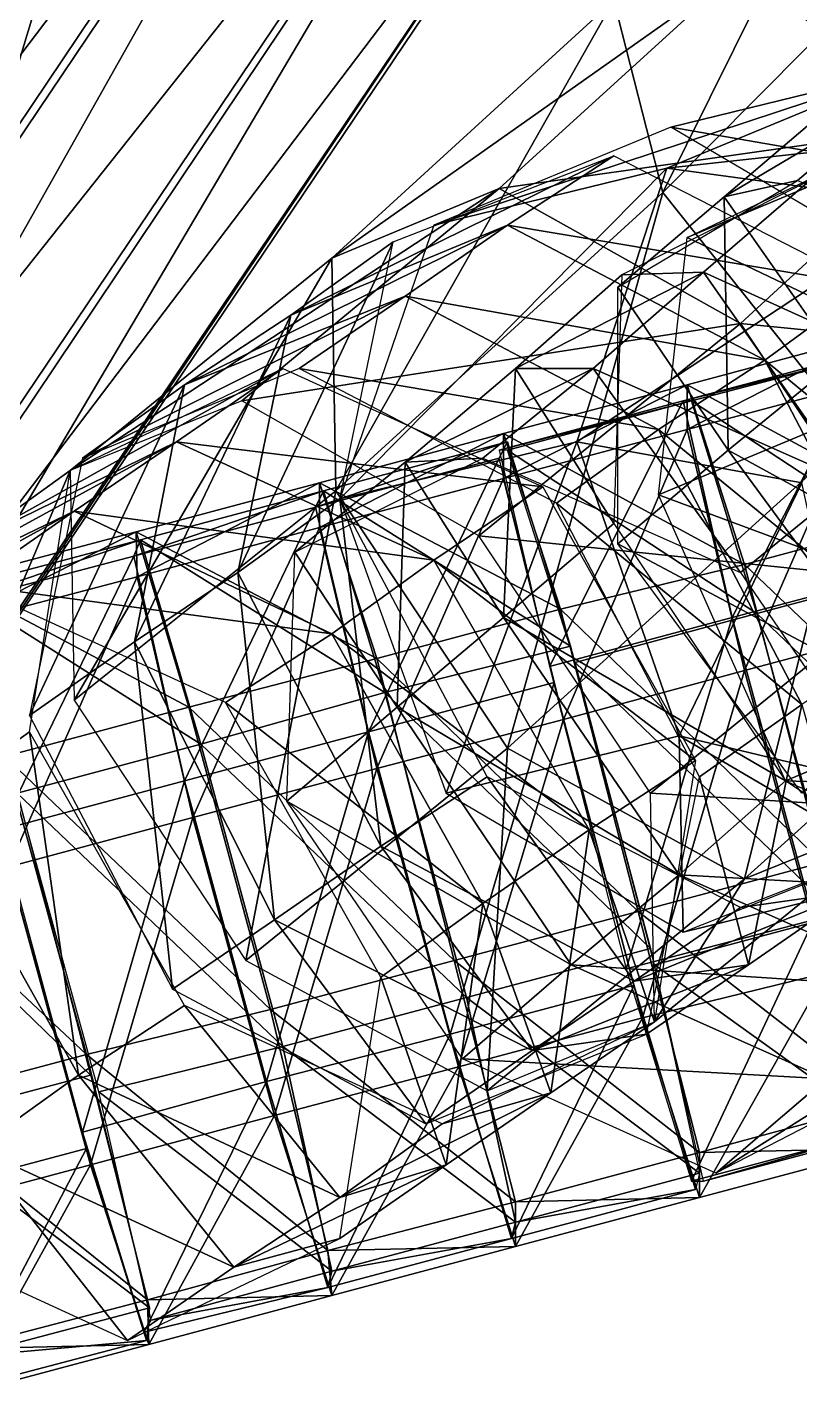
# Model space of a CAD drawing. Extents: x -6.8 to 6.8, y -29 to 29.
# Drawn here: x -0.739 to -0.266, y 22.79 to 23.626 of the extents above; entities that cross this region are included whole.
import ezdxf

# ---------------------------------------------------------------- set-up
doc = ezdxf.new("R2010")
doc.units = 0

msp = doc.modelspace()

# ---------------------------------------------------------------- linework, layer by layer
at = {"layer": 'flower_stems1', "color": 3}
for points in [[(-0.34997, 23.52484, -6.43994), (-0.20495, 23.81732, -6.32244), (-0.37994, 23.64233, -6.28991)], [(-0.34997, 23.52484, -6.43994), (-0.14495, 23.73156, -6.47991), (-0.20495, 23.81732, -6.32244)], [(-0.23242, 23.37731, -6.47491), (-0.14495, 23.73156, -6.47991), (-0.34997, 23.52484, -6.43994)], [(-0.30493, 23.65979, -6.11492), (-0.03747, 23.70233, -6.03247), (-0.16894, 23.56732, -6.01495)], [(-0.55242, 23.4848, -6.20245), (-0.37994, 23.64233, -6.28991), (-0.30493, 23.65979, -6.11492)], [(-0.55242, 23.4848, -6.20245), (-0.30493, 23.65979, -6.11492), (-0.44995, 23.52734, -6.04791)], [(-0.44995, 23.52734, -6.04791), (-0.30493, 23.65979, -6.11492), (-0.16894, 23.56732, -6.01495)], [(-0.54992, 23.34234, -6.32995), (-0.37994, 23.64233, -6.28991), (-0.55242, 23.4848, -6.20245)], [(-0.54992, 23.34234, -6.32995), (-0.34997, 23.52484, -6.43994), (-0.37994, 23.64233, -6.28991)], [(-0.48992, 23.50482, -6.34741), (-0.20245, 23.59979, -6.43743), (-0.34497, 23.56481, -6.23492)], [(-0.48992, 23.50482, -6.34741), (-0.34747, 23.53979, -6.55017), (-0.20245, 23.59979, -6.43743)], [(-0.34747, 23.53979, -6.55017), (-0.02746, 23.57482, -6.69244), (-0.20245, 23.59979, -6.43743)], [(-0.34497, 23.56481, -6.23492), (-0.20245, 23.59979, -6.43743), (-0.05743, 23.51483, -6.34991)], [(-0.20245, 23.58734, -5.54742), (-0.24493, 23.57983, -5.32745), (-0.31243, 23.52233, -5.40496)], [(-0.26745, 23.53228, -5.62493), (-0.20245, 23.58734, -5.54742), (-0.31243, 23.52233, -5.40496)], [(-0.11242, 23.46978, -5.71246), (-0.20245, 23.58734, -5.54742), (-0.26745, 23.53228, -5.62493)], [(-0.34747, 23.53979, -6.55017), (-0.18243, 23.51733, -6.78991), (-0.02746, 23.57482, -6.69244)], [(-0.22991, 23.5473, -5.60491), (-0.14996, 23.57482, -5.30218), (-0.33496, 23.49731, -5.45245)], [(-0.33496, 23.49731, -5.45245), (-0.14996, 23.57482, -5.30218), (-0.16717, 23.41729, -5.19744)], [(-0.31243, 23.52233, -5.40496), (-0.24493, 23.57983, -5.32745), (-0.24243, 23.4223, -5.21496)], [(-0.44995, 23.52734, -6.04791), (-0.16894, 23.56732, -6.01495), (-0.30242, 23.44482, -5.95495)], [(-0.34497, 23.56481, -6.23492), (-0.05743, 23.51483, -6.34991), (-0.19995, 23.47955, -6.14746)], [(-0.30242, 23.44482, -5.95495), (-0.16894, 23.56732, -6.01495), (-0.05242, 23.41979, -6.05194)], [(-0.57745, 23.44982, -6.22741), (-0.51495, 23.49481, -6.3142), (-0.37994, 23.5473, -6.18743)], [(-0.57745, 23.44982, -6.22741), (-0.37994, 23.5473, -6.18743), (-0.44494, 23.50482, -6.09991)], [(-0.44494, 23.50482, -6.09991), (-0.37994, 23.5473, -6.18743), (-0.22497, 23.46807, -6.11242)], [(-0.54742, 23.33734, -6.41741), (-0.34747, 23.53979, -6.55017), (-0.48992, 23.50482, -6.34741)], [(-0.54742, 23.33734, -6.41741), (-0.40246, 23.37231, -6.61993), (-0.34747, 23.53979, -6.55017)], [(-0.40246, 23.37231, -6.61993), (-0.18243, 23.51733, -6.78991), (-0.34747, 23.53979, -6.55017)], [(-0.26745, 23.53228, -5.62493), (-0.31243, 23.52233, -5.40496), (-0.37744, 23.46704, -5.48242)], [(-0.32495, 23.47607, -5.70996), (-0.25994, 23.53228, -5.63244), (-0.37493, 23.47454, -5.48992)], [(-0.16796, 23.40484, -5.79418), (-0.25994, 23.53228, -5.63244), (-0.32495, 23.47607, -5.70996)], [(-0.71246, 23.35479, -6.06146), (-0.44995, 23.52734, -6.04791), (-0.60742, 23.39733, -5.90496)], [(-0.71246, 23.35479, -6.06146), (-0.55242, 23.4848, -6.20245), (-0.44995, 23.52734, -6.04791)], [(-0.60742, 23.39733, -5.90496), (-0.44995, 23.52734, -6.04791), (-0.30242, 23.44482, -5.95495)], [(-0.44494, 23.18481, -6.35742), (-0.34997, 23.52484, -6.43994), (-0.54992, 23.34234, -6.32995)], [(-0.44494, 23.18481, -6.35742), (-0.23242, 23.37731, -6.47491), (-0.34997, 23.52484, -6.43994)], [(-0.37744, 23.46704, -5.48242), (-0.31243, 23.52233, -5.40496), (-0.30993, 23.3673, -5.29376)], [(-0.31243, 23.52233, -5.40496), (-0.24243, 23.4223, -5.21496), (-0.30993, 23.3673, -5.29376)], [(-0.40246, 23.37231, -6.61993), (-0.26495, 23.34729, -6.82495), (-0.18243, 23.51733, -6.78991)], [(-0.64245, 23.40728, -6.13995), (-0.57745, 23.44982, -6.22741), (-0.44494, 23.50482, -6.09991)], [(-0.64245, 23.40728, -6.13995), (-0.44494, 23.50482, -6.09991), (-0.50744, 23.46154, -6.01245)], [(-0.50744, 23.46154, -6.01245), (-0.44494, 23.50482, -6.09991), (-0.28747, 23.4223, -6.02496)], [(-0.44494, 23.50482, -6.09991), (-0.22497, 23.46807, -6.11242), (-0.28747, 23.4223, -6.02496)], [(-0.33496, 23.49731, -5.45245), (-0.16717, 23.41729, -5.19744), (-0.35247, 23.33984, -5.34741)], [(-0.60992, 23.29229, -6.32995), (-0.51495, 23.49481, -6.3142), (-0.57745, 23.44982, -6.22741)], [(-0.60992, 23.29229, -6.32995), (-0.54742, 23.33734, -6.41741), (-0.51495, 23.49481, -6.3142)], [(-0.70996, 23.21429, -6.18994), (-0.55242, 23.4848, -6.20245), (-0.71246, 23.35479, -6.06146)], [(-0.70996, 23.21429, -6.18994), (-0.54992, 23.34234, -6.32995), (-0.55242, 23.4848, -6.20245)], [(-0.39245, 23.41729, -5.78741), (-0.32495, 23.47607, -5.70996), (-0.43994, 23.41729, -5.56744)], [(-0.32495, 23.47607, -5.70996), (-0.37493, 23.47454, -5.48992), (-0.43994, 23.41729, -5.56744)], [(-0.43994, 23.41729, -5.56744), (-0.37493, 23.47454, -5.48992), (-0.37994, 23.32232, -5.37493)], [(-0.23492, 23.34729, -5.86993), (-0.32495, 23.47607, -5.70996), (-0.39245, 23.41729, -5.78741)], [(-0.23492, 23.34729, -5.86993), (-0.16796, 23.40484, -5.79418), (-0.32495, 23.47607, -5.70996)], [(-0.37744, 23.46704, -5.48242), (-0.30993, 23.3673, -5.29376), (-0.37744, 23.30981, -5.36993)], [(-0.28747, 23.4223, -6.02496), (-0.22497, 23.46807, -6.11242), (-0.13494, 23.2973, -6.13494)], [(-0.70495, 23.3623, -6.05346), (-0.50744, 23.46154, -6.01245), (-0.57244, 23.41729, -5.92742)], [(-0.70495, 23.3623, -6.05346), (-0.64245, 23.40728, -6.13995), (-0.50744, 23.46154, -6.01245)], [(-0.57244, 23.41729, -5.92742), (-0.50744, 23.46154, -6.01245), (-0.35247, 23.37982, -5.93994)], [(-0.50744, 23.46154, -6.01245), (-0.28747, 23.4223, -6.02496), (-0.35247, 23.37982, -5.93994)], [(-0.67321, 23.24981, -6.24243), (-0.57745, 23.44982, -6.22741), (-0.64245, 23.40728, -6.13995)], [(-0.67321, 23.24981, -6.24243), (-0.60992, 23.29229, -6.32995), (-0.57745, 23.44982, -6.22741)], [(-0.60742, 23.39733, -5.90496), (-0.30242, 23.44482, -5.95495), (-0.46246, 23.31481, -5.81518)], [(-0.46246, 23.31481, -5.81518), (-0.30242, 23.44482, -5.95495), (-0.19744, 23.28729, -5.98242)], [(-0.30242, 23.44482, -5.95495), (-0.05242, 23.41979, -6.05194), (-0.19744, 23.28729, -5.98242)], [(-0.33496, 23.37982, -5.89746), (-0.22247, 23.43731, -5.71246), (-0.33496, 23.40728, -5.70745)], [(-0.33496, 23.37982, -5.89746), (-0.22247, 23.40979, -5.89996), (-0.22247, 23.43731, -5.71246)], [(-0.33496, 23.40728, -5.70745), (-0.22247, 23.43731, -5.71246), (-0.18743, 23.32733, -5.55993)], [(-0.35247, 23.37982, -5.93994), (-0.28747, 23.4223, -6.02496), (-0.19995, 23.25482, -6.04791)], [(-0.33746, 23.39733, -5.86492), (-0.21746, 23.4273, -5.67742), (-0.33245, 23.39733, -5.67242)], [(-0.33746, 23.39733, -5.86492), (-0.22497, 23.4273, -5.86743), (-0.21746, 23.4273, -5.67742)], [(-0.30743, 23.26483, -5.99993), (-0.22497, 23.4273, -5.86743), (-0.33746, 23.39733, -5.86492)], [(-0.33245, 23.39733, -5.67242), (-0.21746, 23.4273, -5.67742), (-0.17993, 23.2973, -5.54382)], [(-0.30993, 23.3673, -5.29376), (-0.24243, 23.4223, -5.21496), (-0.13244, 23.26983, -5.19995)], [(-0.30743, 23.26483, -5.99993), (-0.19494, 23.29479, -6.00494), (-0.22497, 23.4273, -5.86743)], [(-0.28747, 23.4223, -6.02496), (-0.13494, 23.2973, -6.13494), (-0.19995, 23.25482, -6.04791)], [(-0.77496, 23.30981, -5.97241), (-0.71246, 23.35479, -6.06146), (-0.58245, 23.41729, -5.93243)], [(-0.77496, 23.30981, -5.97241), (-0.58245, 23.41729, -5.93243), (-0.64746, 23.37231, -5.84741)], [(-0.64746, 23.37231, -5.84741), (-0.58245, 23.41729, -5.93243), (-0.4234, 23.34478, -5.85491)], [(-0.57244, 23.41729, -5.92742), (-0.35247, 23.37982, -5.93994), (-0.41497, 23.33483, -5.85241)], [(-0.45996, 23.3623, -5.86492), (-0.39245, 23.41729, -5.78741), (-0.50744, 23.3598, -5.64495)], [(-0.50744, 23.3598, -5.64495), (-0.43994, 23.41729, -5.56744), (-0.44744, 23.26483, -5.45245)], [(-0.39245, 23.41729, -5.78741), (-0.43994, 23.41729, -5.56744), (-0.50744, 23.3598, -5.64495)], [(-0.30242, 23.29229, -5.94744), (-0.39245, 23.41729, -5.78741), (-0.45996, 23.3623, -5.86492)], [(-0.43994, 23.41729, -5.56744), (-0.37994, 23.32232, -5.37493), (-0.44744, 23.26483, -5.45245)], [(-0.30242, 23.29229, -5.94744), (-0.23492, 23.34729, -5.86993), (-0.39245, 23.41729, -5.78741)], [(-0.35247, 23.33984, -5.34741), (-0.16717, 23.41729, -5.19744), (-0.08996, 23.2423, -5.20245)], [(-0.73742, 23.20483, -6.15496), (-0.64245, 23.40728, -6.13995), (-0.70495, 23.3623, -6.05346)], [(-0.73742, 23.20483, -6.15496), (-0.67321, 23.24981, -6.24243), (-0.64245, 23.40728, -6.13995)], [(-0.44744, 23.34979, -5.89245), (-0.33496, 23.37982, -5.89746), (-0.33496, 23.40728, -5.70745)], [(-0.44744, 23.34979, -5.89245), (-0.33496, 23.40728, -5.70745), (-0.44744, 23.37731, -5.70495)], [(-0.44744, 23.37731, -5.70495), (-0.33496, 23.40728, -5.70745), (-0.29992, 23.2973, -5.55621)], [(-0.29992, 23.23229, -6.01245), (-0.22247, 23.40979, -5.89996), (-0.33496, 23.37982, -5.89746)], [(-0.33496, 23.40728, -5.70745), (-0.18743, 23.32733, -5.55993), (-0.29992, 23.2973, -5.55621)], [(-0.29992, 23.23229, -6.01245), (-0.18743, 23.26232, -6.01495), (-0.22247, 23.40979, -5.89996)], [(-0.44995, 23.3673, -5.85992), (-0.33245, 23.39733, -5.67242), (-0.44494, 23.3673, -5.66992)], [(-0.44995, 23.3673, -5.85992), (-0.33746, 23.39733, -5.86492), (-0.33245, 23.39733, -5.67242)], [(-0.41918, 23.2348, -5.99493), (-0.33746, 23.39733, -5.86492), (-0.44995, 23.3673, -5.85992)], [(-0.44494, 23.3673, -5.66992), (-0.33245, 23.39733, -5.67242), (-0.29241, 23.26733, -5.53741)], [(-0.41918, 23.2348, -5.99493), (-0.30743, 23.26483, -5.99993), (-0.33746, 23.39733, -5.86492)], [(-0.33245, 23.39733, -5.67242), (-0.17993, 23.2973, -5.54382), (-0.29241, 23.26733, -5.53741)], [(-0.83996, 23.26733, -5.88745), (-0.64746, 23.37231, -5.84741), (-0.70996, 23.32983, -5.75994)], [(-0.83996, 23.26733, -5.88745), (-0.77496, 23.30981, -5.97241), (-0.64746, 23.37231, -5.84741)], [(-0.70996, 23.32983, -5.75994), (-0.64746, 23.37231, -5.84741), (-0.48992, 23.2998, -5.76745)], [(-0.64746, 23.37231, -5.84741), (-0.4234, 23.34478, -5.85491), (-0.48992, 23.2998, -5.76745)], [(-0.56243, 23.33233, -5.86743), (-0.44494, 23.37231, -5.67993), (-0.55743, 23.34234, -5.67742)], [(-0.56243, 23.33233, -5.86743), (-0.44995, 23.3623, -5.87243), (-0.44494, 23.37231, -5.67993)], [(-0.55993, 23.31982, -5.88995), (-0.44744, 23.34979, -5.89245), (-0.44744, 23.37731, -5.70495)], [(-0.55993, 23.31982, -5.88995), (-0.44744, 23.37731, -5.70495), (-0.55993, 23.34729, -5.69995)], [(-0.55993, 23.34729, -5.69995), (-0.44744, 23.37731, -5.70495), (-0.41247, 23.26983, -5.55218)], [(-0.55743, 23.34234, -5.67742), (-0.44494, 23.37231, -5.67993), (-0.40643, 23.24731, -5.53991)], [(-0.48242, 23.15728, -6.40246), (-0.40246, 23.37231, -6.61993), (-0.54742, 23.33734, -6.41741)], [(-0.48242, 23.15728, -6.40246), (-0.33996, 23.19232, -6.60491), (-0.40246, 23.37231, -6.61993)], [(-0.4107, 23.20233, -6.00744), (-0.33496, 23.37982, -5.89746), (-0.44744, 23.34979, -5.89245)], [(-0.44744, 23.37731, -5.70495), (-0.29992, 23.2973, -5.55621), (-0.41247, 23.26983, -5.55218)], [(-0.29992, 23.10479, -6.26495), (-0.23242, 23.37731, -6.47491), (-0.44494, 23.18481, -6.35742)], [(-0.41497, 23.33483, -5.85241), (-0.35247, 23.37982, -5.93994), (-0.26495, 23.21166, -5.95996)], [(-0.4107, 23.20233, -6.00744), (-0.29992, 23.23229, -6.01245), (-0.33496, 23.37982, -5.89746)], [(-0.33996, 23.19232, -6.60491), (-0.26495, 23.34729, -6.82495), (-0.40246, 23.37231, -6.61993)], [(-0.35247, 23.37982, -5.93994), (-0.19995, 23.25482, -6.04791), (-0.26495, 23.21166, -5.95996)], [(-0.29992, 23.10479, -6.26495), (-0.09747, 23.28729, -6.37493), (-0.23242, 23.37731, -6.47491)], [(-0.44494, 23.3673, -5.66992), (-0.29241, 23.26733, -5.53741), (-0.40344, 23.2373, -5.53491)], [(-0.37744, 23.30981, -5.36993), (-0.30993, 23.3673, -5.29376), (-0.19744, 23.21405, -5.27746)], [(-0.30993, 23.3673, -5.29376), (-0.13244, 23.26983, -5.19995), (-0.19744, 23.21405, -5.27746)], [(-0.45996, 23.3623, -5.86492), (-0.50744, 23.3598, -5.64495), (-0.57495, 23.3048, -5.72241)], [(-0.57495, 23.3048, -5.72241), (-0.50744, 23.3598, -5.64495), (-0.51245, 23.20989, -5.52996)], [(-0.52996, 23.19482, -5.99743), (-0.44995, 23.3623, -5.87243), (-0.56243, 23.33233, -5.86743)], [(-0.52996, 23.19482, -5.99743), (-0.41644, 23.22503, -5.99993), (-0.44995, 23.3623, -5.87243)], [(-0.50744, 23.3598, -5.64495), (-0.44744, 23.26483, -5.45245), (-0.51245, 23.20989, -5.52996)], [(-0.79992, 23.14984, -6.07244), (-0.71246, 23.35479, -6.06146), (-0.77496, 23.30981, -5.97241)], [(-0.79992, 23.14984, -6.07244), (-0.73742, 23.19482, -6.15991), (-0.71246, 23.35479, -6.06146)], [(-0.67144, 23.28979, -5.88494), (-0.55993, 23.34729, -5.69995), (-0.67218, 23.31732, -5.69494)], [(-0.67218, 23.31732, -5.69494), (-0.55993, 23.34729, -5.69995), (-0.52496, 23.2398, -5.54821)], [(-0.67144, 23.28979, -5.88494), (-0.55993, 23.31982, -5.88995), (-0.55993, 23.34729, -5.69995)], [(-0.52496, 23.1723, -6.00494), (-0.44744, 23.34979, -5.89245), (-0.55993, 23.31982, -5.88995)], [(-0.55993, 23.34729, -5.69995), (-0.41247, 23.26983, -5.55218), (-0.52496, 23.2398, -5.54821)], [(-0.52496, 23.1723, -6.00494), (-0.4107, 23.20233, -6.00744), (-0.44744, 23.34979, -5.89245)], [(-0.33996, 23.19232, -6.60491), (-0.22497, 23.16479, -6.77496), (-0.26495, 23.34729, -6.82495)], [(-0.19494, 23.13482, -5.92492), (-0.23492, 23.34729, -5.86993), (-0.30242, 23.29229, -5.94744)], [(-0.60491, 23.0548, -6.21496), (-0.54992, 23.34234, -6.32995), (-0.70996, 23.21429, -6.18994)], [(-0.67352, 23.3023, -5.86242), (-0.55743, 23.34234, -5.67742), (-0.66943, 23.31231, -5.67242)], [(-0.67352, 23.3023, -5.86242), (-0.56243, 23.33233, -5.86743), (-0.55743, 23.34234, -5.67742)], [(-0.66943, 23.31231, -5.67242), (-0.55743, 23.34234, -5.67742), (-0.51995, 23.21881, -5.53491)], [(-0.60491, 23.0548, -6.21496), (-0.44494, 23.18481, -6.35742), (-0.54992, 23.34234, -6.32995)], [(-0.55743, 23.34234, -5.67742), (-0.40643, 23.24731, -5.53991), (-0.51995, 23.21881, -5.53491)], [(-0.48992, 23.2998, -5.76745), (-0.4234, 23.34478, -5.85491), (-0.32995, 23.1773, -5.86993)], [(-0.35247, 23.33984, -5.34741), (-0.08996, 23.2423, -5.20245), (-0.27496, 23.16479, -5.35241)], [(-0.64245, 23.16479, -5.99243), (-0.56243, 23.33233, -5.86743), (-0.67352, 23.3023, -5.86242)], [(-0.64245, 23.16479, -5.99243), (-0.52996, 23.19482, -5.99743), (-0.56243, 23.33233, -5.86743)], [(-0.52246, 23.12481, -6.34991), (-0.54742, 23.33734, -6.41741), (-0.60992, 23.29229, -6.32995)], [(-0.52246, 23.12481, -6.34991), (-0.45745, 23.16729, -6.43743), (-0.54742, 23.33734, -6.41741)], [(-0.41497, 23.33483, -5.85241), (-0.26495, 23.21166, -5.95996), (-0.32745, 23.16729, -5.87243)], [(-0.9027, 23.22406, -5.80072), (-0.70996, 23.32983, -5.75994), (-0.77496, 23.28479, -5.67242)], [(-0.9027, 23.22406, -5.80072), (-0.83996, 23.26733, -5.88745), (-0.70996, 23.32983, -5.75994)], [(-0.77496, 23.28479, -5.67242), (-0.70996, 23.32983, -5.75994), (-0.55242, 23.25482, -5.67993)], [(-0.70996, 23.32983, -5.75994), (-0.48992, 23.2998, -5.76745), (-0.55242, 23.25482, -5.67993)], [(-0.44744, 23.26483, -5.45245), (-0.37994, 23.32232, -5.37493), (-0.27496, 23.16479, -5.35241)], [(-0.29992, 23.2973, -5.55621), (-0.18743, 23.32733, -5.55993), (-0.13995, 23.14483, -5.53247)], [(-0.78497, 23.25982, -5.87994), (-0.67144, 23.28979, -5.88494), (-0.67218, 23.31732, -5.69494)], [(-0.78497, 23.25982, -5.87994), (-0.67218, 23.31732, -5.69494), (-0.78497, 23.28729, -5.69244)], [(-0.78497, 23.28729, -5.69244), (-0.67218, 23.31732, -5.69494), (-0.63995, 23.20996, -5.54431)], [(-0.67218, 23.31732, -5.69494), (-0.52496, 23.2398, -5.54821), (-0.63995, 23.20996, -5.54431)], [(-0.63745, 23.14233, -5.99993), (-0.55993, 23.31982, -5.88995), (-0.67144, 23.28979, -5.88494)], [(-0.63745, 23.14233, -5.99993), (-0.52496, 23.1723, -6.00494), (-0.55993, 23.31982, -5.88995)], [(-0.46246, 23.31481, -5.81518), (-0.19744, 23.28729, -5.98242), (-0.35742, 23.15728, -5.83996)], [(-0.78747, 23.27233, -5.85992), (-0.66943, 23.31231, -5.67242), (-0.78247, 23.28228, -5.66741)], [(-0.78747, 23.27233, -5.85992), (-0.67352, 23.3023, -5.86242), (-0.66943, 23.31231, -5.67242)], [(-0.78247, 23.28228, -5.66741), (-0.66943, 23.31231, -5.67242), (-0.63244, 23.18731, -5.53247)], [(-0.66943, 23.31231, -5.67242), (-0.51995, 23.21881, -5.53491), (-0.63244, 23.18731, -5.53247)], [(-0.57495, 23.3048, -5.72241), (-0.51245, 23.20989, -5.52996), (-0.57995, 23.15234, -5.60742)], [(-0.37744, 23.30981, -5.36993), (-0.19744, 23.21405, -5.27746), (-0.26495, 23.15728, -5.35491)], [(-0.75494, 23.13482, -5.98742), (-0.67352, 23.3023, -5.86242), (-0.78747, 23.27233, -5.85992)], [(-0.75494, 23.13482, -5.98742), (-0.64245, 23.16479, -5.99243), (-0.67352, 23.3023, -5.86242)], [(-0.55242, 23.25482, -5.67993), (-0.48992, 23.2998, -5.76745), (-0.39495, 23.13482, -5.78247)], [(-0.48992, 23.2998, -5.76745), (-0.32995, 23.1773, -5.86993), (-0.39495, 23.13482, -5.78247)], [(-0.41247, 23.26983, -5.55218), (-0.29992, 23.2973, -5.55621), (-0.25244, 23.1148, -5.52746)], [(-0.29992, 23.2973, -5.55621), (-0.13995, 23.14483, -5.53247), (-0.25244, 23.1148, -5.52746)], [(-0.29241, 23.26733, -5.53741), (-0.17993, 23.2973, -5.54382), (-0.12994, 23.1123, -5.54473)], [(-0.74993, 23.1123, -5.99493), (-0.67144, 23.28979, -5.88494), (-0.78497, 23.25982, -5.87994)], [(-0.74993, 23.1123, -5.99493), (-0.63745, 23.14233, -5.99993), (-0.67144, 23.28979, -5.88494)], [(-0.58746, 23.07983, -6.26245), (-0.60992, 23.29229, -6.32995), (-0.67321, 23.24981, -6.24243)], [(-0.58746, 23.07983, -6.26245), (-0.52246, 23.12481, -6.34991), (-0.60992, 23.29229, -6.32995)], [(-0.25744, 23.07983, -5.99993), (-0.19494, 23.29479, -6.00494), (-0.30743, 23.26483, -5.99993)], [(-0.78497, 23.28729, -5.69244), (-0.63995, 23.20996, -5.54431), (-0.75244, 23.1798, -5.53991)], [(-0.78247, 23.28228, -5.66741), (-0.63244, 23.18731, -5.53247), (-0.74493, 23.15728, -5.52746)], [(-0.77496, 23.28479, -5.67242), (-0.55242, 23.25482, -5.67993), (-0.61743, 23.21282, -5.59497)], [(-0.35742, 23.15728, -5.83996), (-0.19744, 23.28729, -5.98242), (-0.19494, 23.14733, -6.10992)], [(-0.19494, 23.14733, -6.10992), (-0.09747, 23.28729, -6.37493), (-0.29992, 23.10479, -6.26495)], [(-0.52496, 23.2398, -5.54821), (-0.41247, 23.26983, -5.55218), (-0.36492, 23.08483, -5.52496)], [(-0.51245, 23.20989, -5.52996), (-0.44744, 23.26483, -5.45245), (-0.33996, 23.10729, -5.42993)], [(-0.44744, 23.26483, -5.45245), (-0.27496, 23.16479, -5.35241), (-0.33996, 23.10729, -5.42993)], [(-0.37243, 23.0498, -5.99743), (-0.30743, 23.26483, -5.99993), (-0.41918, 23.2348, -5.99493)], [(-0.41247, 23.26983, -5.55218), (-0.25244, 23.1148, -5.52746), (-0.36492, 23.08483, -5.52496)], [(-0.40344, 23.2373, -5.53491), (-0.29241, 23.26733, -5.53741), (-0.24243, 23.08233, -5.53991)], [(-0.37243, 23.0498, -5.99743), (-0.25744, 23.07983, -5.99993), (-0.30743, 23.26483, -5.99993)], [(-0.29241, 23.26733, -5.53741), (-0.12994, 23.1123, -5.54473), (-0.24243, 23.08233, -5.53991)], [(-0.61743, 23.21282, -5.59497), (-0.55242, 23.25482, -5.67993), (-0.45996, 23.08984, -5.69494)], [(-0.55242, 23.25482, -5.67993), (-0.39495, 23.13482, -5.78247), (-0.45996, 23.08984, -5.69494)], [(-0.24993, 23.0473, -5.98492), (-0.18743, 23.26232, -6.01495), (-0.29992, 23.23229, -6.01245)], [(-0.64996, 23.03729, -6.17742), (-0.67321, 23.24981, -6.24243), (-0.73742, 23.20483, -6.15496)], [(-0.64996, 23.03729, -6.17742), (-0.58746, 23.07983, -6.26245), (-0.67321, 23.24981, -6.24243)], [(-0.51995, 23.21881, -5.53491), (-0.40643, 23.24731, -5.53991), (-0.35742, 23.06231, -5.52996)], [(-0.63995, 23.20996, -5.54431), (-0.52496, 23.2398, -5.54821), (-0.47747, 23.0548, -5.51995)], [(-0.52496, 23.2398, -5.54821), (-0.36492, 23.08483, -5.52496), (-0.47747, 23.0548, -5.51995)], [(-0.27496, 23.16479, -5.35241), (-0.08996, 23.2423, -5.20245), (0.03753, 23.15484, -5.3142)], [(-0.36242, 23.01983, -5.97991), (-0.29992, 23.23229, -6.01245), (-0.4107, 23.20233, -6.00744)], [(-0.40344, 23.2373, -5.53491), (-0.24243, 23.08233, -5.53991), (-0.35491, 23.0523, -5.53491)], [(-0.36242, 23.01983, -5.97991), (-0.24993, 23.0473, -5.98492), (-0.29992, 23.23229, -6.01245)], [(-0.47991, 23.00982, -5.98742), (-0.41644, 23.22503, -5.99993), (-0.52996, 23.19482, -5.99743)], [(-0.47991, 23.00982, -5.98742), (-0.36743, 23.03979, -5.99243), (-0.41644, 23.22503, -5.99993)], [(-0.63244, 23.18731, -5.53247), (-0.51995, 23.21881, -5.53491), (-0.46997, 23.03228, -5.52746)], [(-0.61743, 23.21282, -5.59497), (-0.45996, 23.08984, -5.69494), (-0.52246, 23.04479, -5.60742)], [(-0.51995, 23.21881, -5.53491), (-0.35742, 23.06231, -5.52996), (-0.46997, 23.03228, -5.52746)], [(-0.75244, 23.1798, -5.53991), (-0.63995, 23.20996, -5.54431), (-0.58996, 23.02484, -5.51495)], [(-0.63995, 23.20996, -5.54431), (-0.47747, 23.0548, -5.51995), (-0.58996, 23.02484, -5.51495)], [(-0.57995, 23.15234, -5.60742), (-0.51245, 23.20989, -5.52996), (-0.40594, 23.0523, -5.50744)], [(-0.51245, 23.20989, -5.52996), (-0.33996, 23.10729, -5.42993), (-0.40594, 23.0523, -5.50744)], [(-0.32745, 23.16729, -5.87243), (-0.26495, 23.21166, -5.95996), (-0.29742, 23.0523, -6.06469)], [(-0.26495, 23.21166, -5.95996), (-0.23242, 23.09729, -6.14996), (-0.29742, 23.0523, -6.06469)], [(-0.47497, 22.9898, -5.97741), (-0.4107, 23.20233, -6.00744), (-0.52496, 23.1723, -6.00494)], [(-0.47497, 22.9898, -5.97741), (-0.36242, 23.01983, -5.97991), (-0.4107, 23.20233, -6.00744)], [(-0.70745, 22.9848, -6.08746), (-0.73742, 23.19482, -6.15991), (-0.79992, 23.14984, -6.07244)], [(-0.70745, 22.9848, -6.08746), (-0.64245, 23.02734, -6.17492), (-0.73742, 23.19482, -6.15991)], [(-0.59246, 22.98083, -5.98492), (-0.52996, 23.19482, -5.99743), (-0.64245, 23.16479, -5.99243)], [(-0.59246, 22.98083, -5.98492), (-0.47991, 23.00982, -5.98742), (-0.52996, 23.19482, -5.99743)], [(-0.33746, 23.07232, -6.31646), (-0.33996, 23.19232, -6.60491), (-0.48242, 23.15728, -6.40246)], [(-0.33746, 23.07232, -6.31646), (-0.19494, 23.10729, -6.51745), (-0.33996, 23.19232, -6.60491)], [(-0.19494, 23.10729, -6.51745), (-0.22497, 23.16479, -6.77496), (-0.33996, 23.19232, -6.60491)], [(-0.86492, 23.14984, -5.53491), (-0.75244, 23.1798, -5.53991), (-0.70245, 22.99731, -5.51245)], [(-0.75244, 23.1798, -5.53991), (-0.58996, 23.02484, -5.51495), (-0.70245, 22.99731, -5.51245)], [(-0.74493, 23.15728, -5.52746), (-0.63244, 23.18731, -5.53247), (-0.58245, 23.00231, -5.52246)], [(-0.63244, 23.18731, -5.53247), (-0.46997, 23.03228, -5.52746), (-0.58245, 23.00231, -5.52246)], [(-0.45745, 22.97503, -6.12493), (-0.44494, 23.18481, -6.35742), (-0.60491, 23.0548, -6.21496)], [(-0.45745, 22.97503, -6.12493), (-0.29992, 23.10479, -6.26495), (-0.44494, 23.18481, -6.35742)], [(-0.58746, 22.95996, -5.97241), (-0.52496, 23.1723, -6.00494), (-0.63745, 23.14233, -5.99993)], [(-0.58746, 22.95996, -5.97241), (-0.47497, 22.9898, -5.97741), (-0.52496, 23.1723, -6.00494)], [(-0.39495, 23.13482, -5.78247), (-0.32995, 23.1773, -5.86993), (-0.35491, 23.01733, -5.96997)], [(-0.85992, 23.13983, -5.52996), (-0.74743, 23.16729, -5.53247), (-0.69995, 22.9848, -5.51495)], [(-0.70495, 22.94982, -5.97991), (-0.64245, 23.16479, -5.99243), (-0.75494, 23.13482, -5.98742)], [(-0.70495, 22.94982, -5.97991), (-0.59246, 22.98083, -5.98492), (-0.64245, 23.16479, -5.99243)], [(-0.36743, 23.04229, -6.27746), (-0.45745, 23.16729, -6.43743), (-0.52246, 23.12481, -6.34991)], [(-0.36743, 23.04229, -6.27746), (-0.30242, 23.08734, -6.36242), (-0.45745, 23.16729, -6.43743)], [(-0.32745, 23.16729, -5.87243), (-0.29742, 23.0523, -6.06469), (-0.35992, 23.00982, -5.97741)], [(-0.33996, 23.10729, -5.42993), (-0.27496, 23.16479, -5.35241), (-0.11743, 23.09478, -5.43493)], [(-0.27496, 23.16479, -5.35241), (0.03753, 23.15484, -5.3142), (-0.14495, 23.07733, -5.46246)], [(-0.74493, 23.15728, -5.52746), (-0.58245, 23.00231, -5.52246), (-0.69494, 22.97454, -5.51995)], [(-0.35742, 23.15728, -5.83996), (-0.19494, 23.14733, -6.10992), (-0.35491, 23.01733, -5.96997)], [(-0.86492, 23.14984, -5.53491), (-0.70245, 22.99731, -5.51245), (-0.81494, 22.96734, -5.50744)], [(-0.76995, 22.93981, -5.99993), (-0.70745, 22.9848, -6.08746), (-0.79992, 23.14984, -6.07244)], [(-0.57995, 23.15234, -5.60742), (-0.40594, 23.0523, -5.50744), (-0.47247, 22.99481, -5.58496)], [(-0.35491, 23.01733, -5.96997), (-0.19494, 23.14733, -6.10992), (-0.29992, 23.10479, -6.26495)], [(-0.85992, 23.13983, -5.52996), (-0.69995, 22.9848, -5.51495), (-0.81243, 22.95483, -5.51245)], [(-0.69995, 22.9298, -5.96746), (-0.63745, 23.14233, -5.99993), (-0.74993, 23.1123, -5.99493)], [(-0.69995, 22.9298, -5.96746), (-0.58746, 22.95996, -5.97241), (-0.63745, 23.14233, -5.99993)], [(-0.23242, 23.09729, -6.14996), (-0.16741, 23.13983, -6.23742), (-0.30242, 23.08734, -6.36242)], [(-0.45996, 23.08984, -5.69494), (-0.39495, 23.13482, -5.78247), (-0.41845, 22.97381, -5.88244)], [(-0.39495, 23.13482, -5.78247), (-0.35491, 23.01733, -5.96997), (-0.41845, 22.97381, -5.88244)], [(-0.19244, 23.12982, -6.20245), (-0.19494, 23.10729, -6.51745), (-0.33746, 23.07232, -6.31646)], [(-0.81494, 22.90979, -5.96997), (-0.70245, 22.93981, -5.97491), (-0.75244, 23.12231, -5.99243)], [(-0.42993, 22.99981, -6.18994), (-0.52246, 23.12481, -6.34991), (-0.58746, 23.07983, -6.26245)], [(-0.42993, 22.99981, -6.18994), (-0.36743, 23.04229, -6.27746), (-0.52246, 23.12481, -6.34991)], [(-0.36492, 23.08483, -5.52496), (-0.25244, 23.1148, -5.52746), (-0.21496, 22.96807, -5.64245)], [(-0.81243, 22.89984, -5.96496), (-0.69995, 22.9298, -5.96746), (-0.74993, 23.1123, -5.99493)], [(-0.35491, 23.01733, -5.96997), (-0.29992, 23.10479, -6.26495), (-0.45745, 22.97503, -6.12493)], [(-0.40594, 23.0523, -5.50744), (-0.33996, 23.10729, -5.42993), (-0.18243, 23.03729, -5.51245)], [(-0.33996, 23.10729, -5.42993), (-0.11743, 23.09478, -5.43493), (-0.18243, 23.03729, -5.51245)], [(-0.23242, 23.09729, -6.14996), (-0.30242, 23.08734, -6.36242), (-0.36743, 23.04229, -6.27746)], [(-0.29742, 23.0523, -6.06469), (-0.23242, 23.09729, -6.14996), (-0.36743, 23.04229, -6.27746)], [(-0.52246, 23.04479, -5.60742), (-0.45996, 23.08984, -5.69494), (-0.48242, 22.9298, -5.7962)], [(-0.45996, 23.08984, -5.69494), (-0.41845, 22.97381, -5.88244), (-0.48242, 22.9298, -5.7962)], [(-0.49493, 22.95483, -6.10241), (-0.58746, 23.07983, -6.26245), (-0.64996, 23.03729, -6.17742)], [(-0.49493, 22.95483, -6.10241), (-0.42993, 22.99981, -6.18994), (-0.58746, 23.07983, -6.26245)], [(-0.47747, 23.0548, -5.51995), (-0.36492, 23.08483, -5.52496), (-0.32745, 22.93731, -5.63745)], [(-0.33245, 22.91979, -5.86242), (-0.25744, 23.07983, -5.99993), (-0.37243, 23.0498, -5.99743)], [(-0.36492, 23.08483, -5.52496), (-0.21496, 22.96807, -5.64245), (-0.32745, 22.93731, -5.63745)], [(-0.35491, 23.0523, -5.53491), (-0.24243, 23.08233, -5.53991), (-0.21246, 22.94982, -5.67492)], [(-0.33245, 22.91979, -5.86242), (-0.21997, 22.94982, -5.86743), (-0.25744, 23.07983, -5.99993)], [(-0.46997, 23.03228, -5.52746), (-0.35742, 23.06231, -5.52996), (-0.32745, 22.9248, -5.65991)], [(-0.58996, 23.02484, -5.51495), (-0.47747, 23.0548, -5.51995), (-0.43994, 22.90728, -5.63494)], [(-0.47747, 23.0548, -5.51995), (-0.32745, 22.93731, -5.63745), (-0.43994, 22.90728, -5.63494)], [(-0.47247, 22.99481, -5.58496), (-0.40594, 23.0523, -5.50744), (-0.24993, 22.98254, -5.58996)], [(-0.29742, 23.0523, -6.06469), (-0.36743, 23.04229, -6.27746), (-0.42993, 22.99981, -6.18994)], [(-0.35992, 23.00982, -5.97741), (-0.29742, 23.0523, -6.06469), (-0.42993, 22.99981, -6.18994)], [(-0.40594, 23.0523, -5.50744), (-0.18243, 23.03729, -5.51245), (-0.24993, 22.98254, -5.58996)], [(-0.32745, 22.90979, -5.82745), (-0.24993, 23.0473, -5.98492), (-0.36242, 23.01983, -5.97991)], [(-0.35491, 23.0523, -5.53491), (-0.21246, 22.94982, -5.67492), (-0.32495, 22.91979, -5.67242)], [(-0.32745, 22.90979, -5.82745), (-0.21496, 22.93981, -5.83245), (-0.24993, 23.0473, -5.98492)], [(-0.52246, 23.04479, -5.60742), (-0.48242, 22.9298, -5.7962), (-0.54742, 22.88482, -5.70745)], [(-0.44244, 22.88482, -5.84741), (-0.36743, 23.03979, -5.99243), (-0.47991, 23.00982, -5.98742)], [(-0.44244, 22.88482, -5.84741), (-0.32995, 22.91479, -5.84991), (-0.36743, 23.03979, -5.99243)], [(-0.31744, 22.9248, -5.66741), (-0.13494, 23.03979, -5.73242), (-0.20245, 22.98406, -5.81018)], [(-0.31744, 22.9248, -5.66741), (-0.24993, 22.98254, -5.58996), (-0.13494, 23.03979, -5.73242)], [(-0.58245, 23.00231, -5.52246), (-0.46997, 23.03228, -5.52746), (-0.43994, 22.89483, -5.65496)], [(-0.46997, 23.03228, -5.52746), (-0.32745, 22.9248, -5.65991), (-0.43994, 22.89483, -5.65496)], [(-0.54742, 22.90979, -6.00744), (-0.64245, 23.02734, -6.17492), (-0.70745, 22.9848, -6.08746)], [(-0.70245, 22.99731, -5.51245), (-0.58996, 23.02484, -5.51495), (-0.55493, 22.87731, -5.62994)], [(-0.54742, 22.90979, -6.00744), (-0.48492, 22.95483, -6.09497), (-0.64245, 23.02734, -6.17492)], [(-0.58996, 23.02484, -5.51495), (-0.43994, 22.90728, -5.63494), (-0.55493, 22.87731, -5.62994)], [(-0.41845, 22.97381, -5.88244), (-0.35491, 23.01733, -5.96997), (-0.48492, 22.95483, -6.09497)], [(-0.43994, 22.87982, -5.82244), (-0.36242, 23.01983, -5.97991), (-0.47497, 22.9898, -5.97741)], [(-0.43994, 22.87982, -5.82244), (-0.32745, 22.90979, -5.82745), (-0.36242, 23.01983, -5.97991)], [(-0.55493, 22.85479, -5.84246), (-0.47991, 23.00982, -5.98742), (-0.59246, 22.98083, -5.98492)], [(-0.55493, 22.85479, -5.84246), (-0.44244, 22.88482, -5.84741), (-0.47991, 23.00982, -5.98742)], [(-0.35992, 23.00982, -5.97741), (-0.42993, 22.99981, -6.18994), (-0.49493, 22.95483, -6.10241)], [(-0.81494, 22.96734, -5.50744), (-0.70245, 22.99731, -5.51245), (-0.66522, 22.84729, -5.62744)], [(-0.70245, 22.99731, -5.51245), (-0.55493, 22.87731, -5.62994), (-0.66522, 22.84729, -5.62744)], [(-0.69494, 22.97454, -5.51995), (-0.58245, 23.00231, -5.52246), (-0.55242, 22.8648, -5.65246)], [(-0.58245, 23.00231, -5.52246), (-0.43994, 22.89483, -5.65496), (-0.55242, 22.8648, -5.65246)], [(-0.55242, 22.84979, -5.81994), (-0.47497, 22.9898, -5.97741), (-0.58746, 22.95996, -5.97241)], [(-0.55242, 22.84979, -5.81994), (-0.43994, 22.87982, -5.82244), (-0.47497, 22.9898, -5.97741)], [(-0.47247, 22.99481, -5.58496), (-0.24993, 22.98254, -5.58996), (-0.31744, 22.9248, -5.66741)], [(-0.81243, 22.95483, -5.51245), (-0.69995, 22.9848, -5.51495), (-0.66394, 22.84234, -5.63745)], [(-0.61242, 22.8673, -5.92242), (-0.70745, 22.9848, -6.08746), (-0.76995, 22.93981, -5.99993)], [(-0.61242, 22.8673, -5.92242), (-0.54742, 22.90979, -6.00744), (-0.70745, 22.9848, -6.08746)], [(-0.66717, 22.82733, -5.83996), (-0.59246, 22.98083, -5.98492), (-0.70495, 22.94982, -5.97991)], [(-0.66717, 22.82733, -5.83996), (-0.55493, 22.85479, -5.84246), (-0.59246, 22.98083, -5.98492)], [(-0.69494, 22.97454, -5.51995), (-0.55242, 22.8648, -5.65246), (-0.66296, 22.83483, -5.64746)], [(-0.48242, 22.9298, -5.7962), (-0.41845, 22.97381, -5.88244), (-0.54742, 22.90979, -6.00744)], [(-0.41845, 22.97381, -5.88244), (-0.48492, 22.95483, -6.09497), (-0.54742, 22.90979, -6.00744)], [(-0.81494, 22.96734, -5.50744), (-0.66522, 22.84729, -5.62744), (-0.77996, 22.81732, -5.62243)], [(-0.32745, 22.93731, -5.63745), (-0.21496, 22.96807, -5.64245), (-0.21496, 22.93981, -5.83245)], [(-0.81243, 22.95483, -5.51245), (-0.66394, 22.84234, -5.63745), (-0.77746, 22.81231, -5.63244)], [(-0.66442, 22.81982, -5.81695), (-0.58746, 22.95996, -5.97241), (-0.69995, 22.9298, -5.96746)], [(-0.66442, 22.81982, -5.81695), (-0.55242, 22.84979, -5.81994), (-0.58746, 22.95996, -5.97241)], [(-0.32495, 22.91979, -5.67242), (-0.21997, 22.94982, -5.86743), (-0.33245, 22.91979, -5.86242)], [(-0.32495, 22.91979, -5.67242), (-0.21246, 22.94982, -5.67492), (-0.21997, 22.94982, -5.86743)], [(-0.67742, 22.82232, -5.83496), (-0.76995, 22.93981, -5.99993), (-0.83496, 22.89483, -5.91491)], [(-0.77996, 22.79229, -5.82244), (-0.70245, 22.93981, -5.97491), (-0.81494, 22.90979, -5.96997)], [(-0.77996, 22.79229, -5.82244), (-0.66571, 22.82232, -5.82745), (-0.70245, 22.93981, -5.97491)], [(-0.67742, 22.82232, -5.83496), (-0.61242, 22.8673, -5.92242), (-0.76995, 22.93981, -5.99993)], [(-0.43994, 22.90728, -5.63494), (-0.32745, 22.93731, -5.63745), (-0.32745, 22.90979, -5.82745)], [(-0.32745, 22.93731, -5.63745), (-0.21496, 22.93981, -5.83245), (-0.32745, 22.90979, -5.82745)], [(-0.77746, 22.78979, -5.81292), (-0.69995, 22.9298, -5.96746), (-0.81243, 22.89984, -5.96496)], [(-0.77746, 22.78979, -5.81292), (-0.66442, 22.81982, -5.81695), (-0.69995, 22.9298, -5.96746)], [(-0.54742, 22.88482, -5.70745), (-0.48242, 22.9298, -5.7962), (-0.61242, 22.8673, -5.92242)], [(-0.48242, 22.9298, -5.7962), (-0.54742, 22.90979, -6.00744), (-0.61242, 22.8673, -5.92242)], [(-0.43994, 22.89483, -5.65496), (-0.32745, 22.9248, -5.65991), (-0.32995, 22.91479, -5.84991)], [(-0.43994, 22.89483, -5.65496), (-0.32995, 22.91479, -5.84991), (-0.44244, 22.88482, -5.84741)], [(-0.55493, 22.87731, -5.62994), (-0.43994, 22.90728, -5.63494), (-0.43994, 22.87982, -5.82244)], [(-0.43994, 22.90728, -5.63494), (-0.32745, 22.90979, -5.82745), (-0.43994, 22.87982, -5.82244)], [(-0.55242, 22.8648, -5.65246), (-0.43994, 22.89483, -5.65496), (-0.44244, 22.88482, -5.84741)], [(-0.54742, 22.88482, -5.70745), (-0.61242, 22.8673, -5.92242), (-0.67742, 22.82232, -5.83496)], [(-0.55242, 22.8648, -5.65246), (-0.44244, 22.88482, -5.84741), (-0.55493, 22.85479, -5.84246)], [(-0.55493, 22.87731, -5.62994), (-0.43994, 22.87982, -5.82244), (-0.55242, 22.84979, -5.81994)], [(-0.66522, 22.84729, -5.62744), (-0.55493, 22.87731, -5.62994), (-0.55242, 22.84979, -5.81994)], [(-0.66296, 22.83483, -5.64746), (-0.55242, 22.8648, -5.65246), (-0.55493, 22.85479, -5.84246)], [(-0.66296, 22.83483, -5.64746), (-0.55493, 22.85479, -5.84246), (-0.66717, 22.82733, -5.83996)], [(-0.77996, 22.81732, -5.62243), (-0.66522, 22.84729, -5.62744), (-0.66442, 22.81982, -5.81695)], [(-0.66522, 22.84729, -5.62744), (-0.55242, 22.84979, -5.81994), (-0.66442, 22.81982, -5.81695)], [(-0.77746, 22.81231, -5.63244), (-0.66394, 22.84234, -5.63745), (-0.66571, 22.82232, -5.82745)], [(-0.77746, 22.81231, -5.63244), (-0.66571, 22.82232, -5.82745), (-0.77996, 22.79229, -5.82244)], [(-0.77996, 22.81732, -5.62243), (-0.66442, 22.81982, -5.81695), (-0.77746, 22.78979, -5.81292)]]:
    msp.add_3dface(points, dxfattribs=at)
at = {"layer": 'stems3', "color": 3}
for points in [[(-1.10742, 23.03228, -5.60742), (-0.77246, 24.14733, -6.43243), (-0.6632, 24.09979, -6.45245)], [(-1.10742, 23.03228, -5.60742), (-0.6632, 24.09979, -6.45245), (-0.99743, 22.9873, -5.62744)], [(-0.99743, 22.9873, -5.62744), (-0.6632, 24.09979, -6.45245), (-0.61743, 24.02484, -6.53491)], [(-0.99743, 22.9873, -5.62744), (-0.61743, 24.02484, -6.53491), (-0.95245, 22.91229, -5.70996)], [(-0.95245, 22.91229, -5.70996), (-0.61743, 24.02484, -6.53491), (-0.65972, 23.96759, -6.62994)], [(-1.21246, 22.9898, -5.77496), (-0.51745, 24.01983, -6.18743), (-1.18994, 23.01983, -5.68493)], [(-1.21246, 22.9898, -5.77496), (-0.53997, 23.9898, -6.27746), (-0.51745, 24.01983, -6.18743)], [(-1.18994, 23.01983, -5.68493), (-0.51745, 24.01983, -6.18743), (-0.44494, 24.00231, -6.12493)], [(-1.18994, 23.01983, -5.68493), (-0.44494, 24.00231, -6.12493), (-1.11743, 23.00231, -5.62493)], [(-1.11743, 23.00231, -5.62493), (-0.44494, 24.00231, -6.12493), (-0.36743, 23.94732, -6.12744)], [(-1.16967, 22.93231, -5.83996), (-0.53997, 23.9898, -6.27746), (-1.21246, 22.9898, -5.77496)], [(-1.16967, 22.93231, -5.83996), (-0.49993, 23.9298, -6.33996), (-0.53997, 23.9898, -6.27746)], [(-0.99493, 22.85479, -5.80566), (-0.65972, 23.96759, -6.62994), (-0.76745, 23.96008, -6.68243)], [(-0.95245, 22.91229, -5.70996), (-0.65972, 23.96759, -6.62994), (-0.99493, 22.85479, -5.80566)], [(-1.11743, 23.00231, -5.62493), (-0.36743, 23.94732, -6.12744), (-1.03747, 22.94732, -5.62744)], [(-1.03747, 22.94732, -5.62744), (-0.36743, 23.94732, -6.12744), (-0.32495, 23.88732, -6.19244)], [(-1.09246, 22.87731, -5.83996), (-0.49993, 23.9298, -6.33996), (-1.16967, 22.93231, -5.83996)], [(-1.09246, 22.87731, -5.83996), (-0.4187, 23.87731, -6.34246), (-0.49993, 23.9298, -6.33996)], [(-1.03747, 22.94732, -5.62744), (-0.32495, 23.88732, -6.19244), (-0.99743, 22.88983, -5.68994)], [(-0.99743, 22.88983, -5.68994), (-0.32495, 23.88732, -6.19244), (-0.34747, 23.8598, -6.27996)], [(-1.01995, 22.8598, -5.77996), (-0.4187, 23.87731, -6.34246), (-1.09246, 22.87731, -5.83996)], [(-1.01995, 22.8598, -5.77996), (-0.34747, 23.8598, -6.27996), (-0.4187, 23.87731, -6.34246)], [(-0.99743, 22.88983, -5.68994), (-0.34747, 23.8598, -6.27996), (-1.01995, 22.8598, -5.77996)]]:
    msp.add_3dface(points, dxfattribs=at)

doc.saveas('drawing.dxf')
